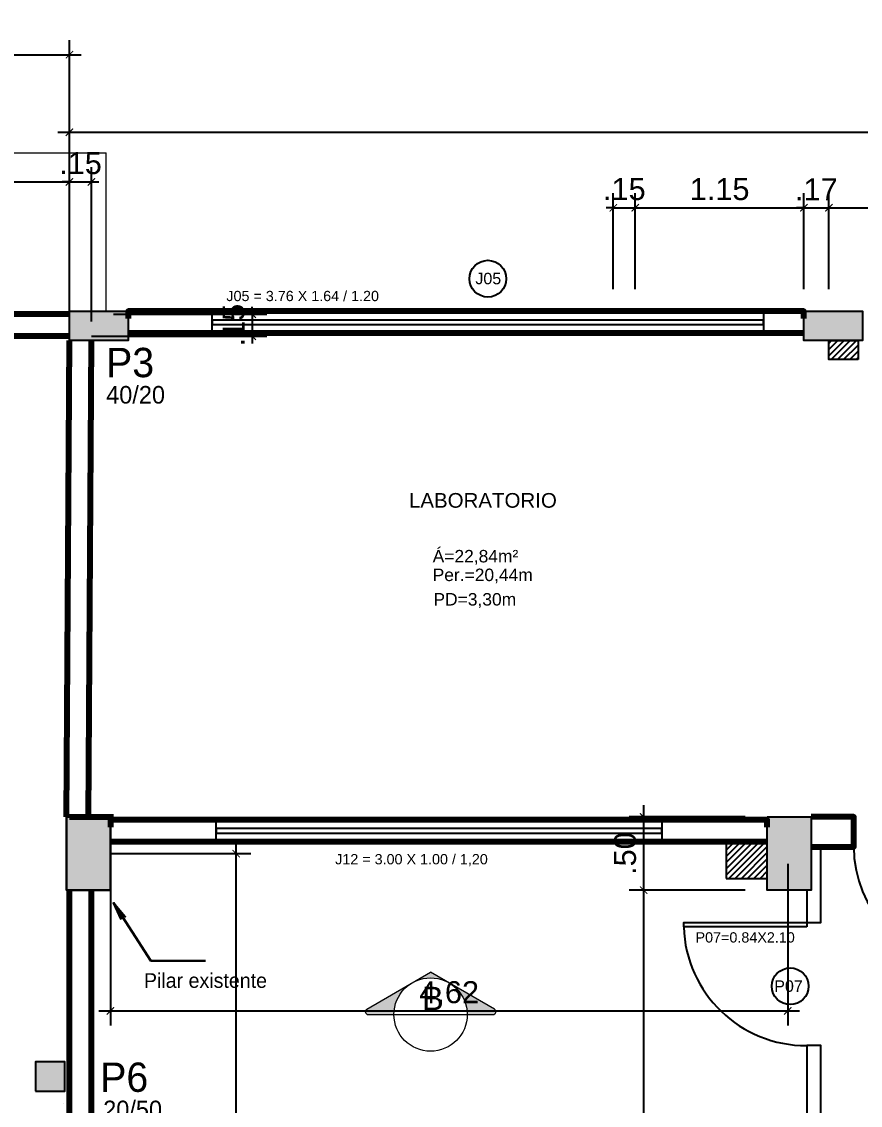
# Model space of a CAD drawing. Header units: metres. Extents: x -15851 to -15710, y 6781 to 6850.
# Drawn here: x -15816.07 to -15810.35, y 6832.18 to 6839.57 of the extents above; entities that cross this region are included whole.
import ezdxf
from ezdxf.enums import TextEntityAlignment as Align

# ---------------------------------------------------------------- set-up
doc = ezdxf.new("R2010")
doc.units = ezdxf.units.M
doc.linetypes.add('ACAD_ISO02W100', pattern=[15, 12, -3])
for name, color, linetype in [('1', 1, 'Continuous'), ('3', 3, 'Continuous'), ('Aguas Pluviais', 160, 'Continuous'), ('ARCO', 1, 'Continuous'), ('Divisórias de Gesso Acartonado', 42, 'Continuous'), ('ESQUADRIAS', 2, 'Continuous'), ('pilares', 253, 'Continuous'), ('Shafts', 1, 'Continuous'), ('TEXTO', 7, 'Continuous'), ('Texto Esquadrias', 7, 'Continuous'), ('Texto Perimetro e Pé Direito', 7, 'Continuous')]:
    doc.layers.add(name, color=color, linetype=linetype)
for name, color, linetype, lineweight in [('cota', 18, 'Continuous', 9), ('linha', 1, 'Continuous', 9), ('Linha 3', 3, 'Continuous', 30), ('linha2', 2, 'Continuous', 20), ('parede', 8, 'Continuous', 80)]:
    doc.layers.add(name, color=color, linetype=linetype, lineweight=lineweight)
doc.styles.add('AMBI', font='arial.ttf')
doc.styles.add('arial', font='arial.ttf')
doc.dimstyles.new('1-50', dxfattribs={"dimtxt": 0.15, "dimasz": 0.05, "dimexe": 0.1, "dimexo": 0.15, "dimgap": 0.05, "dimtad": 1, "dimzin": 4, "dimdsep": 46, "dimtxsty": 'arial', "dimblk": 'ARCHTICK', "dimcen": 0, "dimdle": 0.08, "dimclrd": 256, "dimclre": 256, "dimclrt": 256, "dimadec": 1, "dimazin": 0, "dimtfac": 1, "dimtix": 1, "dimtmove": 0, "dimatfit": 0, "dimldrblk": 'ARCHTICK', "dimfxl": 1, "dimtolj": 1, "dimarcsym": 0})
pattern_1 = [(45, (1.399288, -0.671344), (-0.021213203436, 0.021213203436), [])]

# ---------------------------------------------------------------- blocks, each defined once
blk = doc.blocks.new('_ArchTick')
at = {"color": 0, "linetype": 'ByBlock', "const_width": 0.15}
blk.add_lwpolyline([(-0.5, -0.5), (0.5, 0.5)], dxfattribs=at)
blk = doc.blocks.new('*D664')
at = {"layer": 'cota', "lineweight": -2, "transparency": 16777216}
for p, q in [((-15825.2737, 6837.5273), (-15825.2737, 6839.4475)), ((-15815.7473, 6837.7273), (-15815.7473, 6839.4475)), ((-15825.3537, 6839.3475), (-15815.6673, 6839.3475))]:
    blk.add_line(p, q, dxfattribs=at)
at = {"layer": 'Defpoints', "color": 0, "transparency": 16777216}
for p in [(-15815.7473, 6839.3475), (-15815.7473, 6837.5773), (-15825.2737, 6837.3773)]:
    blk.add_point(p, dxfattribs=at)
at = {"layer": 'cota', "lineweight": -2, "transparency": 16777216, "xscale": 0.05, "yscale": 0.05, "zscale": 0.05, "rotation": 180}
blk.add_blockref('_ArchTick', (-15825.2737, 6839.3475), dxfattribs=at)
at = {"layer": 'cota', "lineweight": -2, "transparency": 16777216, "xscale": 0.05, "yscale": 0.05, "zscale": 0.05}
blk.add_blockref('_ArchTick', (-15815.7473, 6839.3475), dxfattribs=at)
at = {"layer": 'cota', "transparency": 16777216, "insert": (-15820.5105, 6839.4742), "char_height": 0.15, "attachment_point": 5, "style": 'arial'}
blk.add_mtext('\\A1;9.53', dxfattribs=at)
blk = doc.blocks.new('*D586')
at = {"layer": 'cota', "lineweight": -2, "transparency": 16777216}
for p, q in [((-15815.7473, 6837.5273), (-15815.7473, 6838.5799)), ((-15815.5973, 6837.5273), (-15815.5973, 6838.5799)), ((-15815.7473, 6838.4799), (-15815.7973, 6838.4799)), ((-15815.7473, 6838.4799), (-15815.5973, 6838.4799)), ((-15815.5973, 6838.4799), (-15815.5473, 6838.4799))]:
    blk.add_line(p, q, dxfattribs=at)
at = {"layer": 'Defpoints', "color": 0, "transparency": 16777216}
for p in [(-15815.5973, 6838.4799), (-15815.7473, 6837.3773), (-15815.5973, 6837.3773)]:
    blk.add_point(p, dxfattribs=at)
at = {"layer": 'cota', "lineweight": -2, "transparency": 16777216, "xscale": 0.05, "yscale": 0.05, "zscale": 0.05}
blk.add_blockref('_ArchTick', (-15815.7473, 6838.4799), dxfattribs=at)
at = {"layer": 'cota', "lineweight": -2, "transparency": 16777216, "xscale": 0.05, "yscale": 0.05, "zscale": 0.05, "rotation": 180}
blk.add_blockref('_ArchTick', (-15815.5973, 6838.4799), dxfattribs=at)
at = {"layer": 'cota', "transparency": 16777216, "insert": (-15815.6723, 6838.6065), "char_height": 0.15, "attachment_point": 5, "style": 'arial'}
blk.add_mtext('\\A1;.15', dxfattribs=at)
blk = doc.blocks.new('*D673')
at = {"layer": 'cota', "lineweight": -2, "transparency": 16777216}
for p, q in [((-15815.4473, 6837.5773), (-15814.4008, 6837.5773)), ((-15814.5008, 6837.5773), (-15814.5008, 6837.6273)), ((-15814.5008, 6837.5773), (-15814.5008, 6837.4273)), ((-15815.5973, 6837.4273), (-15814.4008, 6837.4273)), ((-15814.5008, 6837.4273), (-15814.5008, 6837.3773))]:
    blk.add_line(p, q, dxfattribs=at)
at = {"layer": 'Defpoints', "color": 0, "transparency": 16777216}
for p in [(-15815.5973, 6837.5773), (-15815.7473, 6837.4273), (-15814.5008, 6837.4273)]:
    blk.add_point(p, dxfattribs=at)
at = {"layer": 'cota', "lineweight": -2, "transparency": 16777216, "xscale": 0.05, "yscale": 0.05, "zscale": 0.05}
for p, rotation in [((-15814.5008, 6837.5773), 270), ((-15814.5008, 6837.4273), 90)]:
    blk.add_blockref('_ArchTick', p, dxfattribs=dict(at, rotation=rotation))
at = {"layer": 'cota', "transparency": 16777216, "insert": (-15814.6274, 6837.5023), "char_height": 0.15, "attachment_point": 5, "rotation": 90, "style": 'arial'}
blk.add_mtext('\\A1;.15', dxfattribs=at)
blk = doc.blocks.new('*D588')
at = {"layer": 'cota', "lineweight": -2, "transparency": 16777216}
for p, q in [((-15820.1537, 6837.7273), (-15820.1537, 6838.5799)), ((-15815.7473, 6837.5273), (-15815.7473, 6838.5799)), ((-15820.2337, 6838.4799), (-15815.6673, 6838.4799))]:
    blk.add_line(p, q, dxfattribs=at)
at = {"layer": 'Defpoints', "color": 0, "transparency": 16777216}
for p in [(-15815.7473, 6838.4799), (-15820.1537, 6837.5773), (-15815.7473, 6837.3773)]:
    blk.add_point(p, dxfattribs=at)
at = {"layer": 'cota', "lineweight": -2, "transparency": 16777216, "xscale": 0.05, "yscale": 0.05, "zscale": 0.05, "rotation": 180}
blk.add_blockref('_ArchTick', (-15820.1537, 6838.4799), dxfattribs=at)
at = {"layer": 'cota', "lineweight": -2, "transparency": 16777216, "xscale": 0.05, "yscale": 0.05, "zscale": 0.05}
blk.add_blockref('_ArchTick', (-15815.7473, 6838.4799), dxfattribs=at)
at = {"layer": 'cota', "transparency": 16777216, "insert": (-15817.9505, 6838.6052), "char_height": 0.15, "attachment_point": 5, "style": 'arial'}
blk.add_mtext('\\A1;4.41', dxfattribs=at)
blk = doc.blocks.new('*D570')
at = {"layer": 'cota', "lineweight": -2, "transparency": 16777216}
for p, q in [((-15810.5673, 6837.7473), (-15810.5673, 6838.4029)), ((-15808.7273, 6837.7473), (-15808.7273, 6838.4029)), ((-15810.6473, 6838.3029), (-15808.6473, 6838.3029))]:
    blk.add_line(p, q, dxfattribs=at)
at = {"layer": 'Defpoints', "color": 0, "transparency": 16777216}
for p in [(-15808.7273, 6838.3029), (-15810.5673, 6837.5973), (-15808.7273, 6837.5973)]:
    blk.add_point(p, dxfattribs=at)
at = {"layer": 'cota', "lineweight": -2, "transparency": 16777216, "xscale": 0.05, "yscale": 0.05, "zscale": 0.05, "rotation": 180}
blk.add_blockref('_ArchTick', (-15810.5673, 6838.3029), dxfattribs=at)
at = {"layer": 'cota', "lineweight": -2, "transparency": 16777216, "xscale": 0.05, "yscale": 0.05, "zscale": 0.05}
blk.add_blockref('_ArchTick', (-15808.7273, 6838.3029), dxfattribs=at)
at = {"layer": 'cota', "transparency": 16777216, "insert": (-15809.6473, 6838.4295), "char_height": 0.15, "attachment_point": 5, "style": 'arial'}
blk.add_mtext('\\A1;1.84', dxfattribs=at)
blk = doc.blocks.new('*D573')
at = {"layer": 'cota', "lineweight": -2, "transparency": 16777216}
for p, q in [((-15810.7373, 6837.7473), (-15810.7373, 6838.4029)), ((-15810.5673, 6837.7473), (-15810.5673, 6838.4029)), ((-15810.7373, 6838.3029), (-15810.7873, 6838.3029)), ((-15810.7373, 6838.3029), (-15810.5673, 6838.3029)), ((-15810.5673, 6838.3029), (-15810.5173, 6838.3029))]:
    blk.add_line(p, q, dxfattribs=at)
at = {"layer": 'Defpoints', "color": 0, "transparency": 16777216}
for p in [(-15810.5673, 6838.3029), (-15810.7373, 6837.5973), (-15810.5673, 6837.5973)]:
    blk.add_point(p, dxfattribs=at)
at = {"layer": 'cota', "lineweight": -2, "transparency": 16777216, "xscale": 0.05, "yscale": 0.05, "zscale": 0.05}
blk.add_blockref('_ArchTick', (-15810.7373, 6838.3029), dxfattribs=at)
at = {"layer": 'cota', "lineweight": -2, "transparency": 16777216, "xscale": 0.05, "yscale": 0.05, "zscale": 0.05, "rotation": 180}
blk.add_blockref('_ArchTick', (-15810.5673, 6838.3029), dxfattribs=at)
at = {"layer": 'cota', "transparency": 16777216, "insert": (-15810.6523, 6838.4282), "char_height": 0.15, "attachment_point": 5, "style": 'arial'}
blk.add_mtext('\\A1;.17', dxfattribs=at)
blk = doc.blocks.new('*D583')
at = {"layer": 'cota', "lineweight": -2, "transparency": 16777216}
for p, q in [((-15815.7473, 6838.4529), (-15815.7473, 6838.9183)), ((-15791.5873, 6838.4529), (-15791.5873, 6838.9183)), ((-15815.8273, 6838.8183), (-15791.5073, 6838.8183))]:
    blk.add_line(p, q, dxfattribs=at)
at = {"layer": 'Defpoints', "color": 0, "transparency": 16777216}
for p in [(-15791.5873, 6838.8183), (-15815.7473, 6838.3029), (-15791.5873, 6838.3029)]:
    blk.add_point(p, dxfattribs=at)
at = {"layer": 'cota', "lineweight": -2, "transparency": 16777216, "xscale": 0.05, "yscale": 0.05, "zscale": 0.05, "rotation": 180}
blk.add_blockref('_ArchTick', (-15815.7473, 6838.8183), dxfattribs=at)
at = {"layer": 'cota', "lineweight": -2, "transparency": 16777216, "xscale": 0.05, "yscale": 0.05, "zscale": 0.05}
blk.add_blockref('_ArchTick', (-15791.5873, 6838.8183), dxfattribs=at)
at = {"layer": 'cota', "transparency": 16777216, "insert": (-15803.6673, 6838.9449), "char_height": 0.15, "attachment_point": 5, "style": 'arial'}
blk.add_mtext('\\A1;24.16', dxfattribs=at)
blk = doc.blocks.new('*D623')
at = {"layer": 'cota', "lineweight": -2, "transparency": 16777216}
for p, q in [((-15811.8303, 6827.8373), (-15811.8303, 6833.7273)), ((-15811.1373, 6833.6473), (-15811.9303, 6833.6473)), ((-15811.1373, 6827.9173), (-15811.9303, 6827.9173))]:
    blk.add_line(p, q, dxfattribs=at)
at = {"layer": 'Defpoints', "color": 0, "transparency": 16777216}
for p in [(-15811.8303, 6833.6473), (-15810.9873, 6833.6473), (-15810.9873, 6827.9173)]:
    blk.add_point(p, dxfattribs=at)
at = {"layer": 'cota', "lineweight": -2, "transparency": 16777216, "xscale": 0.05, "yscale": 0.05, "zscale": 0.05}
for p, rotation in [((-15811.8303, 6833.6473), 90), ((-15811.8303, 6827.9173), 270)]:
    blk.add_blockref('_ArchTick', p, dxfattribs=dict(at, rotation=rotation))
at = {"layer": 'cota', "transparency": 16777216, "insert": (-15811.957, 6830.7823), "char_height": 0.15, "attachment_point": 5, "rotation": 90, "style": 'arial'}
blk.add_mtext('\\A1;5.73', dxfattribs=at)
blk = doc.blocks.new('*D624')
at = {"layer": 'cota', "lineweight": -2, "transparency": 16777216}
for p, q in [((-15811.8303, 6833.5673), (-15811.8303, 6834.2273)), ((-15811.1373, 6834.1473), (-15811.9303, 6834.1473)), ((-15811.1373, 6833.6473), (-15811.9303, 6833.6473))]:
    blk.add_line(p, q, dxfattribs=at)
at = {"layer": 'Defpoints', "color": 0, "transparency": 16777216}
for p in [(-15811.8303, 6834.1473), (-15810.9873, 6834.1473), (-15810.9873, 6833.6473)]:
    blk.add_point(p, dxfattribs=at)
at = {"layer": 'cota', "lineweight": -2, "transparency": 16777216, "xscale": 0.05, "yscale": 0.05, "zscale": 0.05}
for p, rotation in [((-15811.8303, 6834.1473), 90), ((-15811.8303, 6833.6473), 270)]:
    blk.add_blockref('_ArchTick', p, dxfattribs=dict(at, rotation=rotation))
at = {"layer": 'cota', "transparency": 16777216, "insert": (-15811.9569, 6833.8973), "char_height": 0.15, "attachment_point": 5, "rotation": 90, "style": 'arial'}
blk.add_mtext('\\A1;.50', dxfattribs=at)
blk = doc.blocks.new('*D645')
at = {"layer": 'cota', "lineweight": -2, "transparency": 16777216}
for p, q in [((-15812.0373, 6837.7473), (-15812.0373, 6838.4029)), ((-15811.8873, 6837.7473), (-15811.8873, 6838.4029)), ((-15812.0373, 6838.3029), (-15812.0873, 6838.3029)), ((-15812.0373, 6838.3029), (-15811.8873, 6838.3029)), ((-15811.8873, 6838.3029), (-15811.8373, 6838.3029))]:
    blk.add_line(p, q, dxfattribs=at)
at = {"layer": 'Defpoints', "color": 0, "transparency": 16777216}
for p in [(-15811.8873, 6838.3029), (-15812.0373, 6837.5973), (-15811.8873, 6837.5973)]:
    blk.add_point(p, dxfattribs=at)
at = {"layer": 'cota', "lineweight": -2, "transparency": 16777216, "xscale": 0.05, "yscale": 0.05, "zscale": 0.05}
blk.add_blockref('_ArchTick', (-15812.0373, 6838.3029), dxfattribs=at)
at = {"layer": 'cota', "lineweight": -2, "transparency": 16777216, "xscale": 0.05, "yscale": 0.05, "zscale": 0.05, "rotation": 180}
blk.add_blockref('_ArchTick', (-15811.8873, 6838.3029), dxfattribs=at)
at = {"layer": 'cota', "transparency": 16777216, "insert": (-15811.9623, 6838.4295), "char_height": 0.15, "attachment_point": 5, "style": 'arial'}
blk.add_mtext('\\A1;.15', dxfattribs=at)
blk = doc.blocks.new('*D646')
at = {"layer": 'cota', "lineweight": -2, "transparency": 16777216}
for p, q in [((-15811.8873, 6837.7473), (-15811.8873, 6838.4029)), ((-15810.7373, 6837.7473), (-15810.7373, 6838.4029)), ((-15811.9673, 6838.3029), (-15810.6573, 6838.3029))]:
    blk.add_line(p, q, dxfattribs=at)
at = {"layer": 'Defpoints', "color": 0, "transparency": 16777216}
for p in [(-15810.7373, 6838.3029), (-15811.8873, 6837.5973), (-15810.7373, 6837.5973)]:
    blk.add_point(p, dxfattribs=at)
at = {"layer": 'cota', "lineweight": -2, "transparency": 16777216, "xscale": 0.05, "yscale": 0.05, "zscale": 0.05, "rotation": 180}
blk.add_blockref('_ArchTick', (-15811.8873, 6838.3029), dxfattribs=at)
at = {"layer": 'cota', "lineweight": -2, "transparency": 16777216, "xscale": 0.05, "yscale": 0.05, "zscale": 0.05}
blk.add_blockref('_ArchTick', (-15810.7373, 6838.3029), dxfattribs=at)
at = {"layer": 'cota', "transparency": 16777216, "insert": (-15811.3123, 6838.4295), "char_height": 0.15, "attachment_point": 5, "style": 'arial'}
blk.add_mtext('\\A1;1.15', dxfattribs=at)
blk = doc.blocks.new('*D690')
at = {"layer": 'cota', "lineweight": -2, "transparency": 16777216}
for p, q in [((-15814.6107, 6821.7373), (-15814.6107, 6833.9773)), ((-15815.4673, 6833.8973), (-15814.5107, 6833.8973)), ((-15815.4473, 6821.8173), (-15814.5107, 6821.8173))]:
    blk.add_line(p, q, dxfattribs=at)
at = {"layer": 'Defpoints', "color": 0, "transparency": 16777216}
for p in [(-15815.6173, 6833.8973), (-15814.6107, 6833.8973), (-15815.5973, 6821.8173)]:
    blk.add_point(p, dxfattribs=at)
at = {"layer": 'cota', "lineweight": -2, "transparency": 16777216, "xscale": 0.05, "yscale": 0.05, "zscale": 0.05}
for p, rotation in [((-15814.6107, 6833.8973), 90), ((-15814.6107, 6821.8173), 270)]:
    blk.add_blockref('_ArchTick', p, dxfattribs=dict(at, rotation=rotation))
at = {"layer": 'cota', "transparency": 16777216, "insert": (-15814.7373, 6827.8573), "char_height": 0.15, "attachment_point": 5, "rotation": 90, "style": 'arial'}
blk.add_mtext('\\A1;12.08', dxfattribs=at)
blk = doc.blocks.new('*D693')
at = {"layer": 'cota', "lineweight": -2, "transparency": 16777216}
for p, q in [((-15815.4673, 6833.8273), (-15815.4673, 6832.7241)), ((-15810.8471, 6833.8273), (-15810.8471, 6832.7241)), ((-15815.5473, 6832.8241), (-15810.7671, 6832.8241))]:
    blk.add_line(p, q, dxfattribs=at)
at = {"layer": 'Defpoints', "color": 0, "transparency": 16777216}
for p in [(-15815.4673, 6833.9773), (-15810.8471, 6833.9773), (-15810.8471, 6832.8241)]:
    blk.add_point(p, dxfattribs=at)
at = {"layer": 'cota', "lineweight": -2, "transparency": 16777216, "xscale": 0.05, "yscale": 0.05, "zscale": 0.05, "rotation": 180}
blk.add_blockref('_ArchTick', (-15815.4673, 6832.8241), dxfattribs=at)
at = {"layer": 'cota', "lineweight": -2, "transparency": 16777216, "xscale": 0.05, "yscale": 0.05, "zscale": 0.05}
blk.add_blockref('_ArchTick', (-15810.8471, 6832.8241), dxfattribs=at)
at = {"layer": 'cota', "transparency": 16777216, "insert": (-15813.1572, 6832.9507), "char_height": 0.15, "attachment_point": 5, "style": 'arial'}
blk.add_mtext('\\A1;4.62', dxfattribs=at)

msp = doc.modelspace()

# ---------------------------------------------------------------- hatches: boundary and pattern name
at = {"layer": 'linha'}
h = msp.add_hatch(color=256, dxfattribs=at)
h.paths.add_polyline_path([(-15813.7195, 6832.8364, 0.767327), (-15813.7095, 6832.7991), (-15813.5341, 6832.7991, -0.267949), (-15813.4091, 6833.0156)])
h.paths.add_polyline_path([(-15813.1591, 6833.0156), (-15813.2841, 6833.0877), (-15813.4091, 6833.0156, -0.131652), (-15813.2841, 6833.0491, -0.131652)])
h.paths.add_polyline_path([(-15812.8587, 6832.7991, 0.767327), (-15812.8487, 6832.8364), (-15813.1591, 6833.0156, -0.267949), (-15813.0341, 6832.7991)])
at = {"layer": 'Linha 3', "linetype": 'Continuous'}
h = msp.add_hatch(color=256, dxfattribs=at)
h.dxf.hatch_style = 1
h.paths.add_polyline_path([(-15815.4673, 6834.1473), (-15815.7673, 6834.1473), (-15815.7673, 6833.6473), (-15815.4673, 6833.6473)])
at = {"layer": 'pilares'}
h = msp.add_hatch(color=256, dxfattribs=at)
h.paths.add_polyline_path([(-15796.4973, 6818.7673), (-15796.7973, 6818.7673), (-15796.7973, 6818.5673), (-15796.4973, 6818.5673)])
h.paths.add_polyline_path([(-15801.1273, 6818.7673), (-15801.4273, 6818.7673), (-15801.4273, 6818.5673), (-15801.1273, 6818.5673)])
h.paths.add_polyline_path([(-15803.8173, 6818.7673), (-15804.1173, 6818.7673), (-15804.1173, 6818.5673), (-15803.8173, 6818.5673)])
h.paths.add_polyline_path([(-15805.9073, 6821.8173), (-15806.2073, 6821.8173), (-15806.2073, 6821.3173), (-15805.9073, 6821.3173)])
h.paths.add_polyline_path([(-15810.6873, 6821.8173), (-15810.9873, 6821.8173), (-15810.9873, 6821.3173), (-15810.6873, 6821.3173)])
h.paths.add_polyline_path([(-15815.4673, 6821.8173), (-15815.7673, 6821.8173), (-15815.7673, 6821.3173), (-15815.4673, 6821.3173)])
h.paths.add_polyline_path([(-15815.4673, 6827.9173), (-15815.7673, 6827.9173), (-15815.7673, 6827.4173), (-15815.4673, 6827.4173)])
h.paths.add_polyline_path([(-15810.6873, 6827.9173), (-15810.9873, 6827.9173), (-15810.9873, 6827.4173), (-15810.6873, 6827.4173)])
h.paths.add_polyline_path([(-15805.9073, 6827.9173), (-15806.2073, 6827.9173), (-15806.2073, 6827.4173), (-15805.9073, 6827.4173)])
h.paths.add_polyline_path([(-15801.1273, 6827.9173), (-15801.4273, 6827.9173), (-15801.4273, 6827.4173), (-15801.1273, 6827.4173)])
h.paths.add_polyline_path([(-15796.3473, 6827.9173), (-15796.6473, 6827.9173), (-15796.6473, 6827.4173), (-15796.3473, 6827.4173)])
h.paths.add_polyline_path([(-15796.3473, 6821.8173), (-15796.6473, 6821.8173), (-15796.6473, 6821.3173), (-15796.3473, 6821.3173)])
h.paths.add_polyline_path([(-15791.5673, 6821.8173), (-15791.8673, 6821.8173), (-15791.8673, 6821.3173), (-15791.5673, 6821.3173)])
h.paths.add_polyline_path([(-15791.5673, 6827.9173), (-15791.8673, 6827.9173), (-15791.8673, 6827.4173), (-15791.5673, 6827.4173)])
h.paths.add_polyline_path([(-15791.5673, 6834.1473), (-15791.8673, 6834.1473), (-15791.8673, 6833.6473), (-15791.5673, 6833.6473)])
h.paths.add_polyline_path([(-15796.3473, 6834.1473), (-15796.6473, 6834.1473), (-15796.6473, 6833.6473), (-15796.3473, 6833.6473)])
h.paths.add_polyline_path([(-15798.6773, 6832.1673), (-15798.9773, 6832.1673), (-15798.9773, 6831.9673), (-15798.6773, 6831.9673)])
h.paths.add_polyline_path([(-15801.2423, 6834.1473), (-15801.5423, 6834.1473), (-15801.5423, 6833.6473), (-15801.2423, 6833.6473)])
h.paths.add_polyline_path([(-15805.7123, 6834.1473), (-15806.0123, 6834.1473), (-15806.0123, 6833.6473), (-15805.7123, 6833.6473)])
h.paths.add_polyline_path([(-15803.5173, 6832.1673), (-15803.8173, 6832.1673), (-15803.8173, 6831.9673), (-15803.5173, 6831.9673)])
h.paths.add_polyline_path([(-15808.3573, 6832.1673), (-15808.6573, 6832.1673), (-15808.6573, 6831.9673), (-15808.3573, 6831.9673)])
h.paths.add_polyline_path([(-15810.6873, 6834.1473), (-15810.9873, 6834.1473), (-15810.9873, 6833.6473), (-15810.6873, 6833.6473)])
h.paths.add_polyline_path([(-15815.4673, 6834.1473), (-15815.7673, 6834.1473), (-15815.7673, 6833.6473), (-15815.4673, 6833.6473)])
h.paths.add_polyline_path([(-15810.3373, 6837.5973), (-15810.7373, 6837.5973), (-15810.7373, 6837.3973), (-15810.3373, 6837.3973)])
h.paths.add_polyline_path([(-15805.8573, 6837.5973), (-15806.2573, 6837.5973), (-15806.2573, 6837.3973), (-15805.8573, 6837.3973)])
h.paths.add_polyline_path([(-15801.0773, 6837.5973), (-15801.4773, 6837.5973), (-15801.4773, 6837.3973), (-15801.0773, 6837.3973)])
h.paths.add_polyline_path([(-15796.6073, 6837.5973), (-15797.0073, 6837.5973), (-15797.0073, 6837.3973), (-15796.6073, 6837.3973)])
at = {"layer": 'pilares', "true_color": 0x939598, "transparency": 33554666}
h = msp.add_hatch(color=252, dxfattribs=at)
h.dxf.hatch_style = 1
h.paths.add_polyline_path([(-15815.3473, 6837.3973), (-15815.3473, 6837.5973), (-15815.7473, 6837.5973), (-15815.7473, 6837.3973)])
at = {"layer": 'pilares'}
for points in [[(-15815.4673, 6834.1473), (-15815.7673, 6834.1473), (-15815.7673, 6833.6473), (-15815.4673, 6833.6473)], [(-15810.6873, 6834.1473), (-15810.9873, 6834.1473), (-15810.9873, 6833.6473), (-15810.6873, 6833.6473)]]:
    msp.add_hatch(color=256, dxfattribs=at).paths.add_polyline_path(points)
h = msp.add_hatch(color=256, dxfattribs=at)
h.dxf.hatch_style = 1
h.paths.add_polyline_path([(-15815.9799, 6829.2323), (-15815.9799, 6829.0323), (-15815.7799, 6829.0323), (-15815.7799, 6829.2323)])
h.paths.add_polyline_path([(-15815.9799, 6832.2773), (-15815.7799, 6832.2773), (-15815.7799, 6832.4773), (-15815.9799, 6832.4773)])
at = {"layer": 'Shafts'}
h = msp.add_hatch(dxfattribs=at)
h.set_pattern_fill('_USER', color=256, scale=0.03, angle=45, style=0, pattern_type=0)
h.set_pattern_definition(pattern_1)
h.paths.add_polyline_path([(-15810.3673, 6837.3973), (-15810.5673, 6837.3973), (-15810.5673, 6837.2673), (-15810.3673, 6837.2673)])
h = msp.add_hatch(dxfattribs=at)
h.set_pattern_fill('_USER', color=256, scale=0.03, angle=45, style=0, pattern_type=0)
h.set_pattern_definition(pattern_1)
h.paths.add_polyline_path([(-15810.9873, 6833.9773), (-15811.2673, 6833.9773), (-15811.2673, 6833.7273), (-15810.9873, 6833.7273)])

# ---------------------------------------------------------------- linework, layer by layer
at = {"layer": '1', "linetype": 'Continuous'}
msp.add_line((-15815.7873, 6832.1955), (-15815.7873, 6832.1955), dxfattribs=at)
at = {"layer": 'ARCO'}
for centre, radius, start, end in [((-15809.5963, 6833.9428), 0.801, 180.0304, 267.78022), ((-15810.7217, 6833.4233), 0.836, 181.78315, 270.3001)]:
    msp.add_arc(centre, radius, start, end, dxfattribs=at)
at = {"layer": 'Divisórias de Gesso Acartonado'}
for points in [[(-15810.7173, 6833.6473), (-15810.7173, 6833.4273), (-15810.6223, 6833.4273), (-15810.6223, 6833.9423)], [(-15810.7173, 6827.4173), (-15810.7173, 6822.9973), (-15810.6223, 6822.9973), (-15810.6223, 6832.5873), (-15810.7173, 6832.5873), (-15810.7173, 6827.9173)]]:
    msp.add_lwpolyline(points, dxfattribs=at)
at = {"layer": 'ESQUADRIAS', "color": 1}
for points in [[(-15811.013, 6837.4473), (-15814.773, 6837.4473), (-15814.773, 6837.5973), (-15811.013, 6837.5973)], [(-15811.7073, 6833.9773), (-15814.7473, 6833.9773), (-15814.7473, 6834.1273), (-15811.7073, 6834.1273)]]:
    msp.add_lwpolyline(points, close=True, dxfattribs=at)
at = {"layer": 'ESQUADRIAS'}
for points in [[(-15811.013, 6837.5373), (-15814.773, 6837.5373), (-15814.773, 6837.5073), (-15811.013, 6837.5073)], [(-15811.7073, 6834.0673), (-15814.7473, 6834.0673), (-15814.7473, 6834.0373), (-15811.7073, 6834.0373)], [(-15810.7173, 6833.3973), (-15811.5573, 6833.3973), (-15811.5573, 6833.4273), (-15810.7173, 6833.4273)]]:
    msp.add_lwpolyline(points, close=True, dxfattribs=at)
at = {"layer": 'linha'}
for p in [(-15813.7195, 6832.8364), (-15812.8487, 6832.8364)]:
    msp.add_line(p, (-15813.2841, 6833.0877), dxfattribs=at)
for centre, start, end in [((-15813.7095, 6832.8191), 120, 270), ((-15812.8587, 6832.8191), 270, 60)]:
    msp.add_arc(centre, 0.02, start, end, dxfattribs=at)
at = {"layer": 'Linha 3', "linetype": 'ACAD_ISO02W100', "lineweight": 13}
msp.add_line((-15828.5298, 6832.7991), (-15812.8587, 6832.7991), dxfattribs=at)
at = {"layer": 'Linha 3', "linetype": 'Continuous'}
for points in [[(-15815.7673, 6834.1473), (-15815.4673, 6834.1473), (-15815.4673, 6833.6473), (-15815.7673, 6833.6473), (-15815.7673, 6834.1473)], [(-15815.7673, 6834.1473), (-15815.4673, 6834.1473), (-15815.4673, 6833.6473), (-15815.7673, 6833.6473), (-15815.7673, 6834.1473)], [(-15814.8188, 6833.1653), (-15815.1919, 6833.1653), (-15815.4481, 6833.5609), (-15815.3671, 6833.4658), (-15815.4481, 6833.5609), (-15815.3945, 6833.448)]]:
    msp.add_lwpolyline(points, dxfattribs=at)
msp.add_lwpolyline([(-15815.7673, 6834.1473), (-15815.4673, 6834.1473), (-15815.4673, 6833.6473), (-15815.7673, 6833.6473)], close=True, dxfattribs=at)
at = {"layer": 'linha2'}
for p, q in [((-15826.1637, 6838.6773), (-15815.4973, 6838.6787)), ((-15815.4973, 6837.5973), (-15815.4973, 6838.6787)), ((-15813.7095, 6832.7991), (-15812.8587, 6832.7991))]:
    msp.add_line(p, q, dxfattribs=at)
msp.add_circle((-15813.2841, 6832.7991), 0.25, dxfattribs=at)
at = {"layer": 'parede'}
for p, q in [((-15815.7473, 6837.5773), (-15820.1537, 6837.5773)), ((-15815.7473, 6837.4273), (-15820.1537, 6837.4273)), ((-15810.7373, 6837.4473), (-15815.3473, 6837.4473)), ((-15815.7473, 6834.1473), (-15815.4473, 6834.1473)), ((-15810.9873, 6833.9773), (-15815.4673, 6833.9773)), ((-15815.7473, 6827.9173), (-15815.7473, 6833.6473)), ((-15815.5973, 6827.9173), (-15815.5973, 6833.6473))]:
    msp.add_line(p, q, dxfattribs=at)
for points in [[(-15810.7373, 6837.5473), (-15810.7373, 6837.5973), (-15815.3473, 6837.5973), (-15815.3473, 6837.5473)], [(-15815.7673, 6834.1473), (-15815.7473, 6837.3973)], [(-15815.6173, 6834.1473), (-15815.5973, 6837.3973)], [(-15810.9873, 6834.0773), (-15810.9873, 6834.1273), (-15815.4673, 6834.1273), (-15815.4673, 6834.0773)], [(-15810.6873, 6833.9423), (-15810.3973, 6833.9423), (-15810.3973, 6834.1473), (-15810.6873, 6834.1473)]]:
    msp.add_lwpolyline(points, dxfattribs=at)
at = {"layer": 'pilares'}
for points in [[(-15815.7473, 6837.5973), (-15815.3473, 6837.5973), (-15815.3473, 6837.3973), (-15815.7473, 6837.3973)], [(-15810.7373, 6837.5973), (-15810.3373, 6837.5973), (-15810.3373, 6837.3973), (-15810.7373, 6837.3973)], [(-15815.7673, 6834.1473), (-15815.4673, 6834.1473), (-15815.4673, 6833.6473), (-15815.7673, 6833.6473)], [(-15815.7673, 6834.1473), (-15815.4673, 6834.1473), (-15815.4673, 6833.6473), (-15815.7673, 6833.6473)], [(-15810.9873, 6834.1473), (-15810.6873, 6834.1473), (-15810.6873, 6833.6473), (-15810.9873, 6833.6473)], [(-15810.9873, 6834.1473), (-15810.6873, 6834.1473), (-15810.6873, 6833.6473), (-15810.9873, 6833.6473)], [(-15815.9799, 6832.2773), (-15815.7799, 6832.2773), (-15815.7799, 6832.4773), (-15815.9799, 6832.4773)]]:
    msp.add_lwpolyline(points, close=True, dxfattribs=at)
at = {"layer": 'Shafts'}
for points in [[(-15810.3673, 6837.2673), (-15810.5673, 6837.2673), (-15810.5673, 6837.3973), (-15810.3673, 6837.3973)], [(-15811.2673, 6833.7273), (-15810.9873, 6833.7273), (-15810.9873, 6833.9773), (-15811.2673, 6833.9773)]]:
    msp.add_lwpolyline(points, close=True, dxfattribs=at)
at = {"layer": 'Texto Esquadrias'}
for centre in [(-15812.893, 6837.8191), (-15810.8305, 6832.992)]:
    msp.add_circle(centre, 0.1254, dxfattribs=at)

# ---------------------------------------------------------------- texts
at = {"layer": '3', "linetype": 'Continuous'}
for s, p in [('40/20', (-15815.4973, 6836.9673)), ('20/50', (-15815.5175, 6832.0917))]:
    msp.add_text(s, height=0.12, dxfattribs=at).set_placement(p)
at = {"layer": 'Aguas Pluviais', "linetype": 'Continuous'}
for s, p in [('P3', (-15815.4973, 6837.1473)), ('P6', (-15815.5375, 6832.2717))]:
    msp.add_text(s, height=0.2, dxfattribs=at).set_placement(p)
at = {"layer": 'Linha 3', "linetype": 'Continuous'}
msp.add_text('Pilar existente', height=0.1, dxfattribs=at).set_placement((-15815.2397, 6832.9813))
at = {"layer": 'linha2', "style": 'arial'}
msp.add_text('B', height=0.16, dxfattribs=at).set_placement((-15813.2693, 6832.8289), align=Align.CENTER)
at = {"layer": 'TEXTO', "style": 'AMBI'}
msp.add_text('Á=22,84m²', height=0.085, dxfattribs=at).set_placement((-15813.2698, 6835.8838))
at = {"layer": 'TEXTO', "insert": (-15813.6878, 6836.3569), "char_height": 0.1, "attachment_point": 1, "style": 'AMBI'}
msp.add_mtext_dynamic_manual_height_columns('\\pxqc;LABORATORIO', width=1.521423, gutter_width=152.0962, heights=[0], dxfattribs=at)
at = {"layer": 'Texto Esquadrias', "style": 'AMBI'}
for s, insert, char_height, width, attachment_point in [('J05', (-15812.9786, 6837.8596), 0.07833, 1.166286, 1), ('J05 = 3.76 X 1.64 / 1.20', (-15814.6771, 6837.7362), 0.07, 1.042285, 1), ('J12 = 3.00 X 1.00 / 1,20', (-15813.9348, 6833.8109), 0.07, 1.100632, 7), ('P07=0.84X2.10', (-15810.7995, 6833.3605), 0.07, 0.697014, 3), ('P07', (-15810.7449, 6833.0324), 0.07833, 1.166286, 3)]:
    msp.add_mtext(s, dxfattribs=dict(at, insert=insert, char_height=char_height, width=width, attachment_point=attachment_point))
at = {"layer": 'Texto Perimetro e Pé Direito', "style": 'AMBI'}
for s, p in [('Per.=20,44m', (-15813.2698, 6835.7563)), ('PD=3,30m', (-15813.2644, 6835.5895))]:
    msp.add_text(s, height=0.085, dxfattribs=at).set_placement(p)

# ---------------------------------------------------------------- dimensions: what is measured, and where the dimension line sits
at = {"layer": 'cota'}
for base, p1, p2, picture, middle in [((-15815.7473, 6839.3475), (-15825.2737, 6837.3773), (-15815.7473, 6837.5773), '*D664', (-15820.5105, 6839.4742)), ((-15791.5873, 6838.8183), (-15815.7473, 6838.3029), (-15791.5873, 6838.3029), '*D583', (-15803.6673, 6838.9449)), ((-15815.7473, 6838.4799), (-15820.1537, 6837.5773), (-15815.7473, 6837.3773), '*D588', (-15817.9505, 6838.6052)), ((-15815.5973, 6838.4799), (-15815.7473, 6837.3773), (-15815.5973, 6837.3773), '*D586', (-15815.6723, 6838.6065)), ((-15811.8873, 6838.3029), (-15812.0373, 6837.5973), (-15811.8873, 6837.5973), '*D645', (-15811.9623, 6838.4295)), ((-15810.7373, 6838.3029), (-15811.8873, 6837.5973), (-15810.7373, 6837.5973), '*D646', (-15811.3123, 6838.4295)), ((-15810.5673, 6838.3029), (-15810.7373, 6837.5973), (-15810.5673, 6837.5973), '*D573', (-15810.6523, 6838.4282)), ((-15808.7273, 6838.3029), (-15810.5673, 6837.5973), (-15808.7273, 6837.5973), '*D570', (-15809.6473, 6838.4295)), ((-15810.8471, 6832.8241), (-15815.4673, 6833.9773), (-15810.8471, 6833.9773), '*D693', (-15813.1572, 6832.9507))]:
    dim = msp.add_linear_dim(base=base, p1=p1, p2=p2, dimstyle='1-50', dxfattribs=at)
    dim.commit()
    dim.dimension.update_dxf_attribs({"geometry": picture, "text_midpoint": middle})
for base, p1, p2, picture, middle in [((-15814.5008, 6837.4273), (-15815.5973, 6837.5773), (-15815.7473, 6837.4273), '*D673', (-15814.6274, 6837.5023)), ((-15811.8303, 6834.1473), (-15810.9873, 6833.6473), (-15810.9873, 6834.1473), '*D624', (-15811.9569, 6833.8973)), ((-15814.6107, 6833.8973), (-15815.5973, 6821.8173), (-15815.6173, 6833.8973), '*D690', (-15814.7373, 6827.8573)), ((-15811.8303, 6833.6473), (-15810.9873, 6827.9173), (-15810.9873, 6833.6473), '*D623', (-15811.957, 6830.7823))]:
    dim = msp.add_linear_dim(base=base, p1=p1, p2=p2, angle=90, dimstyle='1-50', dxfattribs=at)
    dim.commit()
    dim.dimension.update_dxf_attribs({"geometry": picture, "text_midpoint": middle})

doc.saveas('drawing.dxf')
